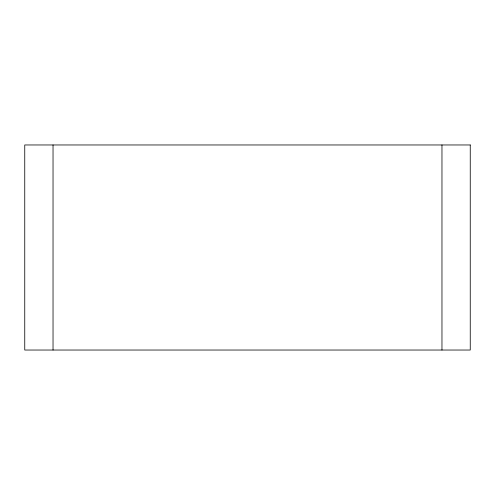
<?xml version="1.0" encoding="UTF-8"?>
<svg xmlns="http://www.w3.org/2000/svg" width="495" height="495" viewBox="0 0 495 495"><rect width="100%" height="100%" fill="white"/><g stroke="black" fill="none" stroke-linecap="round" stroke-linejoin="round"><path stroke-width="0.74" d="M441.967 144.967L441.967 350.033M53.033 144.967L53.033 350.033M470.25 144.967L24.75 144.967L24.75 350.033L470.25 350.033L470.25 144.967"/></g></svg>
